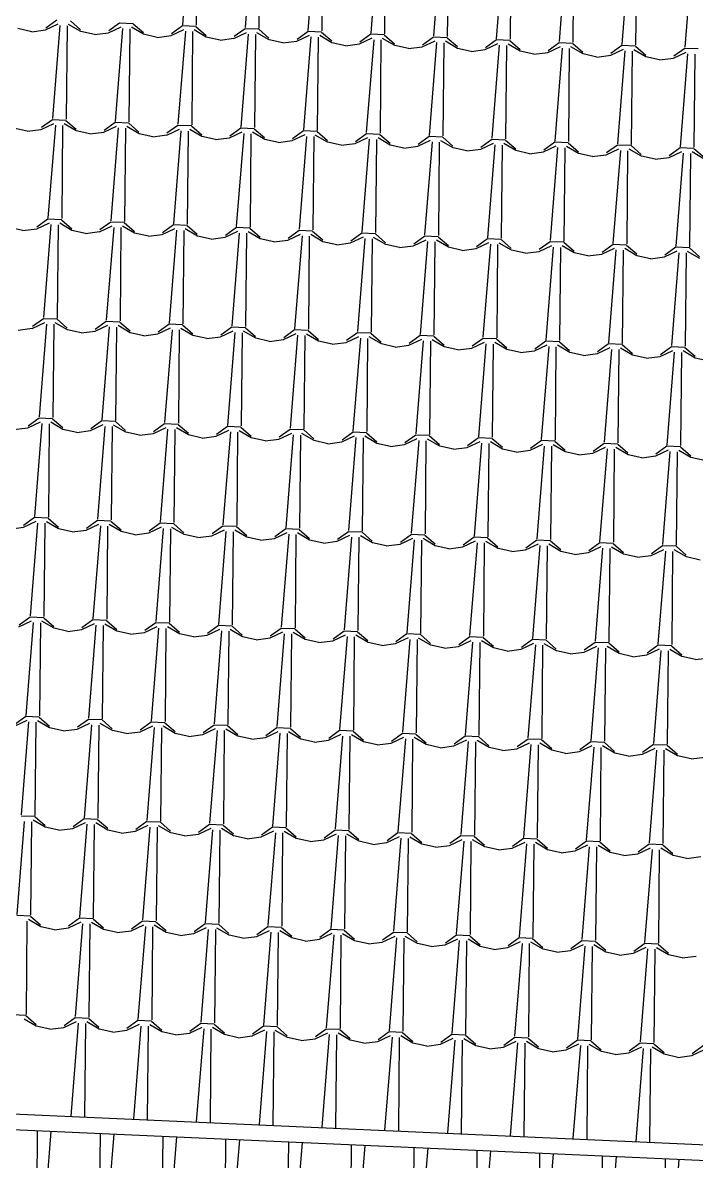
# Model space of a CAD drawing. Extents: x 1037 to 14540, y 1034 to 18285.
# Drawn here: x 8688.5 to 8945.7, y 1618.3 to 2052.8 of the extents above; entities that cross this region are included whole.
import ezdxf

# ---------------------------------------------------------------- set-up
doc = ezdxf.new("R2010")
doc.units = 0
doc.header["$LTSCALE"] = 100
doc.header["$MEASUREMENT"] = 0
doc.layers.get('0').update_dxf_attribs({"color": 240, "linetype": 'CONTINUOUS'})
doc.layers.add('proiezioni', color=252, linetype='CONTINUOUS')
doc.layers.add('retini copertura', color=32, linetype='CONTINUOUS')

# ---------------------------------------------------------------- blocks, each defined once
blk = doc.blocks.new('*X1853')
at = {"color": 0}
for p, q in [((33.544, 15.9297), (33.5474, 16.2854)), ((33.5716, 15.9294), (33.6, 16.284)), ((33.7837, 15.9189), (33.7872, 16.2746)), ((33.8114, 15.9187), (33.8398, 16.2733)), ((34.0235, 15.9082), (34.0269, 16.2639)), ((34.0512, 15.908), (34.0795, 16.2626)), ((34.2633, 15.8975), (34.2667, 16.2532)), ((34.2909, 15.8973), (34.3193, 16.2519)), ((34.503, 15.8867), (34.5064, 16.2424)), ((34.5307, 15.8866), (34.559, 16.2412)), ((34.7428, 15.876), (34.7462, 16.2317)), ((34.7704, 15.8758), (34.7988, 16.2304)), ((34.9825, 15.8653), (34.986, 16.221)), ((35.0102, 15.8651), (35.0385, 16.2197)), ((35.2223, 15.8545), (35.2257, 16.2102)), ((35.25, 15.8544), (35.2783, 16.209)), ((35.462, 15.8438), (35.4655, 16.1995)), ((35.4897, 15.8437), (35.5181, 16.1983)), ((35.7018, 15.8331), (35.7052, 16.1888)), ((35.7295, 15.8329), (35.7578, 16.1875)), ((35.9416, 15.8223), (35.945, 16.178)), ((35.9692, 15.8222), (35.9976, 16.1768))]:
    blk.add_line(p, q, dxfattribs=at)
blk = doc.blocks.new('*X1854')
at = {"color": 0}
for p, q in [((34.1288, 20.8618), (34.1005, 20.5072)), ((34.1565, 20.8609), (34.153, 20.5052)), ((34.3686, 20.8511), (34.3402, 20.4965)), ((34.3962, 20.8501), (34.3928, 20.4944)), ((34.6084, 20.8404), (34.58, 20.4858)), ((34.636, 20.8394), (34.6326, 20.4837)), ((34.8481, 20.8297), (34.8198, 20.4751)), ((34.8757, 20.8287), (34.8723, 20.473)), ((35.0879, 20.8189), (35.0595, 20.4644)), ((35.1155, 20.8179), (35.1121, 20.4622)), ((35.3276, 20.8082), (35.2993, 20.4536)), ((35.3553, 20.8072), (35.3518, 20.4515)), ((35.5674, 20.7975), (35.539, 20.4429)), ((35.595, 20.7965), (35.5916, 20.4408)), ((35.8072, 20.7868), (35.7788, 20.4322)), ((35.8348, 20.7857), (35.8313, 20.43)), ((36.0469, 20.7761), (36.0186, 20.4215)), ((33.5782, 20.4874), (33.6267, 20.5103)), ((33.6211, 20.5243), (33.5792, 20.494)), ((33.7124, 20.4814), (33.6661, 20.5085)), ((33.6728, 20.522), (33.7119, 20.4881)), ((33.8609, 20.5135), (33.819, 20.4833)), ((33.9126, 20.5112), (33.8609, 20.5135)), ((33.9126, 20.5112), (33.9517, 20.4773)), ((33.525, 20.4805), (33.4726, 20.4922)), ((33.525, 20.4805), (33.5781, 20.4875)), ((33.6323, 20.5037), (33.604, 20.1491)), ((33.66, 20.5027), (33.6565, 20.147)), ((33.7647, 20.4698), (33.7124, 20.4814)), ((33.7647, 20.4698), (33.8179, 20.4767)), ((33.8179, 20.4767), (33.8664, 20.4996)), ((33.8721, 20.4929), (33.8437, 20.1383)), ((33.8997, 20.492), (33.8963, 20.1363)), ((33.9521, 20.4707), (33.9059, 20.4978)), ((34.0045, 20.4591), (33.9521, 20.4707)), ((34.0045, 20.4591), (34.0577, 20.466)), ((34.0577, 20.466), (34.1062, 20.4888)), ((34.1007, 20.5028), (34.0587, 20.4726)), ((34.1119, 20.4822), (34.0835, 20.1276)), ((34.1523, 20.5005), (34.1007, 20.5028)), ((34.1395, 20.4813), (34.1361, 20.1255)), ((34.1919, 20.4599), (34.1456, 20.4871)), ((34.1523, 20.5005), (34.1914, 20.4666)), ((34.2974, 20.4552), (34.3459, 20.4781)), ((34.3404, 20.4921), (34.2985, 20.4618)), ((34.3516, 20.4715), (34.3233, 20.1169)), ((34.3921, 20.4898), (34.3404, 20.4921)), ((34.3792, 20.4705), (34.3758, 20.1148)), ((34.4316, 20.4492), (34.3854, 20.4763)), ((34.3921, 20.4898), (34.4312, 20.4559)), ((34.5372, 20.4445), (34.5857, 20.4674)), ((34.5802, 20.4814), (34.5382, 20.4511)), ((34.6319, 20.479), (34.5802, 20.4814)), ((34.6714, 20.4385), (34.6251, 20.4656)), ((34.6319, 20.479), (34.6709, 20.4452)), ((34.8199, 20.4706), (34.778, 20.4404)), ((34.8716, 20.4683), (34.82, 20.4706)), ((34.8716, 20.4683), (34.9107, 20.4344)), ((34.2442, 20.4483), (34.1919, 20.46)), ((34.2442, 20.4484), (34.2974, 20.4553)), ((34.484, 20.4376), (34.4317, 20.4493)), ((34.484, 20.4376), (34.5372, 20.4445)), ((34.5914, 20.4608), (34.563, 20.1062)), ((34.619, 20.4598), (34.6156, 20.1041)), ((34.7238, 20.4269), (34.6714, 20.4385)), ((34.7238, 20.4269), (34.7769, 20.4338)), ((34.777, 20.4338), (34.8255, 20.4567)), ((34.8311, 20.4501), (34.8028, 20.0955)), ((34.8588, 20.4491), (34.8553, 20.0933)), ((34.9112, 20.4278), (34.8649, 20.4549)), ((34.9635, 20.4162), (34.9112, 20.4278)), ((34.9635, 20.4162), (35.0167, 20.4231)), ((35.0167, 20.423), (35.0652, 20.4459)), ((35.0597, 20.4599), (35.0178, 20.4296)), ((35.0709, 20.4393), (35.0425, 20.0847)), ((35.1114, 20.4576), (35.0597, 20.4599)), ((35.0985, 20.4383), (35.0951, 20.0826)), ((35.1509, 20.417), (35.1046, 20.4442)), ((35.1114, 20.4576), (35.1505, 20.4237)), ((35.2565, 20.4123), (35.305, 20.4352)), ((35.2995, 20.4492), (35.2575, 20.4189)), ((35.3106, 20.4286), (35.2823, 20.074)), ((35.3511, 20.4469), (35.2995, 20.4492)), ((35.3383, 20.4276), (35.3348, 20.0719)), ((35.3907, 20.4063), (35.3444, 20.4334)), ((35.3511, 20.4469), (35.3902, 20.413)), ((35.4962, 20.4016), (35.5447, 20.4245)), ((35.5392, 20.4385), (35.4973, 20.4082)), ((35.5909, 20.4361), (35.5392, 20.4384)), ((35.6304, 20.3956), (35.5842, 20.4227)), ((35.5909, 20.4361), (35.63, 20.4022)), ((35.779, 20.4277), (35.737, 20.3975)), ((35.8307, 20.4254), (35.779, 20.4277)), ((35.8307, 20.4254), (35.8697, 20.3915)), ((35.2033, 20.4054), (35.1509, 20.4171)), ((35.2033, 20.4054), (35.2565, 20.4124)), ((35.443, 20.3947), (35.3907, 20.4063)), ((35.443, 20.3947), (35.4962, 20.4016)), ((35.5504, 20.4179), (35.5221, 20.0633)), ((35.578, 20.4169), (35.5746, 20.0611)), ((35.6828, 20.384), (35.6305, 20.3956)), ((35.6828, 20.384), (35.736, 20.3909)), ((35.736, 20.3909), (35.7845, 20.4138)), ((35.7902, 20.4072), (35.7618, 20.0526)), ((35.8178, 20.4061), (35.8144, 20.0504)), ((35.8702, 20.3849), (35.8239, 20.412)), ((35.9226, 20.3732), (35.8702, 20.3849)), ((35.9226, 20.3733), (35.9757, 20.3802)), ((35.9758, 20.3801), (36.0243, 20.403)), ((36.0187, 20.417), (35.9768, 20.3867)), ((36.0299, 20.3964), (36.0016, 20.0418)), ((36.0704, 20.4147), (36.0188, 20.417)), ((36.0575, 20.3954), (36.0541, 20.0397)), ((33.5612, 20.1078), (33.6097, 20.1307)), ((33.6042, 20.1447), (33.5622, 20.1144)), ((33.6154, 20.124), (33.587, 19.7694)), ((33.6558, 20.1423), (33.6042, 20.1446)), ((33.643, 20.1231), (33.6396, 19.7674)), ((33.6954, 20.1018), (33.6491, 20.1289)), ((33.6558, 20.1423), (33.6949, 20.1084)), ((33.8009, 20.0971), (33.8494, 20.12)), ((33.8439, 20.1339), (33.802, 20.1037)), ((33.8956, 20.1316), (33.8439, 20.1339)), ((33.9351, 20.0911), (33.8889, 20.1182)), ((33.8956, 20.1316), (33.9347, 20.0977)), ((34.0837, 20.1232), (34.0417, 20.0929)), ((34.1354, 20.1209), (34.0837, 20.1232)), ((34.1354, 20.1209), (34.1744, 20.087)), ((33.508, 20.1009), (33.4556, 20.1125)), ((33.508, 20.1009), (33.5612, 20.1078)), ((33.7477, 20.0902), (33.6954, 20.1018)), ((33.7477, 20.0902), (33.8009, 20.0971)), ((33.8551, 20.1133), (33.8268, 19.7587)), ((33.8827, 20.1124), (33.8793, 19.7567)), ((33.9875, 20.0794), (33.9351, 20.0911)), ((33.9875, 20.0795), (34.0407, 20.0864)), ((34.0407, 20.0863), (34.0892, 20.1092)), ((34.0949, 20.1026), (34.0665, 19.748)), ((34.1225, 20.1016), (34.1191, 19.7459)), ((34.1749, 20.0803), (34.1286, 20.1075)), ((34.2273, 20.0687), (34.1749, 20.0804)), ((34.2272, 20.0687), (34.2804, 20.0757)), ((34.2805, 20.0756), (34.329, 20.0985)), ((34.3234, 20.1125), (34.2815, 20.0822)), ((34.3346, 20.0919), (34.3063, 19.7373)), ((34.3751, 20.1101), (34.3234, 20.1125)), ((34.3623, 20.0909), (34.3588, 19.7352)), ((34.4147, 20.0696), (34.3684, 20.0967)), ((34.3751, 20.1101), (34.4142, 20.0763)), ((34.5202, 20.0649), (34.5687, 20.0878)), ((34.5632, 20.1017), (34.5213, 20.0715)), ((34.5744, 20.0812), (34.546, 19.7266)), ((34.6149, 20.0994), (34.5632, 20.1017)), ((34.602, 20.0802), (34.5986, 19.7245)), ((34.6544, 20.0589), (34.6081, 20.086)), ((34.6149, 20.0994), (34.654, 20.0655)), ((34.76, 20.0542), (34.8085, 20.077)), ((34.803, 20.091), (34.761, 20.0608)), ((34.8546, 20.0887), (34.803, 20.091)), ((34.8942, 20.0481), (34.8479, 20.0753)), ((34.8546, 20.0887), (34.8937, 20.0548)), ((35.0427, 20.0803), (35.0008, 20.05)), ((35.0944, 20.078), (35.0427, 20.0803)), ((35.0944, 20.078), (35.1335, 20.0441)), ((34.467, 20.058), (34.4147, 20.0696)), ((34.467, 20.058), (34.5202, 20.0649)), ((34.7068, 20.0473), (34.6544, 20.0589)), ((34.7068, 20.0473), (34.76, 20.0542)), ((34.8141, 20.0704), (34.7858, 19.7158)), ((34.8418, 20.0694), (34.8383, 19.7137)), ((34.9465, 20.0365), (34.8942, 20.0482)), ((34.9465, 20.0365), (34.9997, 20.0435)), ((34.9997, 20.0434), (35.0482, 20.0663)), ((35.0539, 20.0597), (35.0256, 19.7051)), ((35.0815, 20.0587), (35.0781, 19.703)), ((35.1339, 20.0374), (35.0877, 20.0645)), ((35.1863, 20.0258), (35.1339, 20.0375)), ((35.1863, 20.0258), (35.2395, 20.0327)), ((35.2395, 20.0327), (35.288, 20.0556)), ((35.2825, 20.0696), (35.2405, 20.0393)), ((35.2937, 20.049), (35.2653, 19.6944)), ((35.3342, 20.0672), (35.2825, 20.0695)), ((35.3213, 20.048), (35.3179, 19.6923)), ((35.3737, 20.0267), (35.3274, 20.0538)), ((35.3342, 20.0672), (35.3732, 20.0334)), ((35.4793, 20.022), (35.5278, 20.0449)), ((35.5222, 20.0588), (35.4803, 20.0286)), ((35.5334, 20.0383), (35.5051, 19.6837)), ((35.5739, 20.0565), (35.5222, 20.0588)), ((35.561, 20.0372), (35.5576, 19.6815)), ((35.6135, 20.016), (35.5672, 20.0431)), ((35.5739, 20.0565), (35.613, 20.0226)), ((35.719, 20.0112), (35.7675, 20.0341)), ((35.762, 20.0481), (35.7201, 20.0178)), ((35.8137, 20.0458), (35.762, 20.0481)), ((35.8532, 20.0052), (35.8069, 20.0324)), ((35.8137, 20.0458), (35.8528, 20.0119)), ((36.0018, 20.0374), (35.9598, 20.0071)), ((36.0534, 20.0351), (36.0018, 20.0374)), ((36.0534, 20.0351), (36.0925, 20.0012)), ((35.4261, 20.0151), (35.3737, 20.0267)), ((35.4261, 20.0151), (35.4792, 20.022)), ((35.6658, 20.0044), (35.6135, 20.016)), ((35.6658, 20.0044), (35.719, 20.0113)), ((35.7732, 20.0275), (35.7448, 19.6729)), ((35.8008, 20.0265), (35.7974, 19.6708)), ((35.9056, 19.9936), (35.8532, 20.0053)), ((35.9056, 19.9936), (35.9588, 20.0006)), ((35.9588, 20.0005), (36.0073, 20.0234)), ((36.0129, 20.0168), (35.9846, 19.6622)), ((36.0406, 20.0158), (36.0371, 19.6601)), ((36.093, 19.9945), (36.0467, 20.0216)), ((33.491, 19.7213), (33.4386, 19.7329)), ((33.491, 19.7213), (33.5442, 19.7282)), ((33.5442, 19.7282), (33.5927, 19.7511)), ((33.5872, 19.765), (33.5452, 19.7348)), ((33.5984, 19.7444), (33.57, 19.3898)), ((33.6388, 19.7627), (33.5872, 19.765)), ((33.626, 19.7435), (33.6226, 19.3878)), ((33.6784, 19.7222), (33.6321, 19.7493)), ((33.6388, 19.7627), (33.6779, 19.7288)), ((33.7839, 19.7174), (33.8325, 19.7403)), ((33.8269, 19.7543), (33.785, 19.724)), ((33.8381, 19.7337), (33.8098, 19.3791)), ((33.8786, 19.752), (33.8269, 19.7543)), ((33.8658, 19.7328), (33.8623, 19.377)), ((33.9182, 19.7114), (33.8719, 19.7386)), ((33.8786, 19.752), (33.9177, 19.7181)), ((34.0237, 19.7067), (34.0722, 19.7296)), ((34.0667, 19.7436), (34.0247, 19.7133)), ((34.1184, 19.7413), (34.0667, 19.7436)), ((34.1579, 19.7007), (34.1116, 19.7278)), ((34.1184, 19.7413), (34.1574, 19.7074)), ((34.3065, 19.7328), (34.2645, 19.7026)), ((34.3581, 19.7305), (34.3065, 19.7328)), ((34.3581, 19.7305), (34.3972, 19.6966)), ((33.7308, 19.7105), (33.6784, 19.7222)), ((33.7307, 19.7106), (33.7839, 19.7175)), ((33.9705, 19.6998), (33.9182, 19.7115)), ((33.9705, 19.6998), (34.0237, 19.7068)), ((34.0779, 19.723), (34.0495, 19.3684)), ((34.1055, 19.722), (34.1021, 19.3663)), ((34.2103, 19.6891), (34.1579, 19.7007)), ((34.2103, 19.6891), (34.2635, 19.696)), ((34.2635, 19.696), (34.312, 19.7189)), ((34.3176, 19.7123), (34.2893, 19.3577)), ((34.3453, 19.7113), (34.3418, 19.3556)), ((34.3977, 19.69), (34.3514, 19.7171)), ((34.45, 19.6784), (34.3977, 19.69)), ((34.45, 19.6784), (34.5032, 19.6853)), ((34.5032, 19.6853), (34.5517, 19.7081)), ((34.5462, 19.7221), (34.5043, 19.6919)), ((34.5574, 19.7015), (34.5291, 19.3469)), ((34.5979, 19.7198), (34.5462, 19.7221)), ((34.585, 19.7006), (34.5816, 19.3448)), ((34.6374, 19.6793), (34.5912, 19.7064)), ((34.5979, 19.7198), (34.637, 19.6859)), ((34.743, 19.6745), (34.7915, 19.6974)), ((34.786, 19.7114), (34.744, 19.6811)), ((34.7972, 19.6908), (34.7688, 19.3362)), ((34.8376, 19.7091), (34.786, 19.7114)), ((34.8248, 19.6898), (34.8214, 19.3341)), ((34.8772, 19.6685), (34.8309, 19.6957)), ((34.8376, 19.7091), (34.8767, 19.6752)), ((34.9827, 19.6638), (35.0313, 19.6867)), ((35.0257, 19.7007), (34.9838, 19.6704)), ((35.0774, 19.6983), (35.0257, 19.7007)), ((35.1169, 19.6578), (35.0707, 19.6849)), ((35.0774, 19.6983), (35.1165, 19.6645)), ((35.2655, 19.6899), (35.2235, 19.6597)), ((35.3172, 19.6876), (35.2655, 19.6899)), ((35.3172, 19.6876), (35.3562, 19.6537)), ((34.6898, 19.6676), (34.6374, 19.6793)), ((34.6898, 19.6676), (34.743, 19.6746)), ((34.9296, 19.6569), (34.8772, 19.6686)), ((34.9295, 19.6569), (34.9827, 19.6638)), ((35.0369, 19.6801), (35.0086, 19.3255)), ((35.0645, 19.6791), (35.0611, 19.3234)), ((35.1693, 19.6462), (35.117, 19.6578)), ((35.1693, 19.6462), (35.2225, 19.6531)), ((35.2225, 19.6531), (35.271, 19.676)), ((35.2767, 19.6694), (35.2483, 19.3148)), ((35.3043, 19.6684), (35.3009, 19.3126)), ((35.3567, 19.6471), (35.3104, 19.6742)), ((35.4091, 19.6355), (35.3567, 19.6471)), ((35.4091, 19.6355), (35.4623, 19.6424)), ((35.4623, 19.6424), (35.5108, 19.6652)), ((35.5053, 19.6792), (35.4633, 19.649)), ((35.5164, 19.6586), (35.4881, 19.304)), ((35.5569, 19.6769), (35.5053, 19.6792)), ((35.5441, 19.6576), (35.5406, 19.3019)), ((35.5965, 19.6363), (35.5502, 19.6635)), ((35.5569, 19.6769), (35.596, 19.643)), ((35.702, 19.6316), (35.7505, 19.6545)), ((35.745, 19.6685), (35.7031, 19.6382)), ((35.7562, 19.6479), (35.7278, 19.2933)), ((35.7967, 19.6662), (35.745, 19.6685)), ((35.7838, 19.6469), (35.7804, 19.2912)), ((35.8362, 19.6256), (35.79, 19.6527)), ((35.7967, 19.6662), (35.8358, 19.6323)), ((35.9418, 19.6209), (35.9903, 19.6438)), ((35.9848, 19.6578), (35.9428, 19.6275)), ((36.0364, 19.6554), (35.9848, 19.6577)), ((36.076, 19.6149), (36.0297, 19.642)), ((36.0365, 19.6554), (36.0755, 19.6216)), ((35.6488, 19.6247), (35.5965, 19.6364)), ((35.6488, 19.6247), (35.702, 19.6317)), ((35.8886, 19.614), (35.8362, 19.6256)), ((35.8886, 19.614), (35.9418, 19.6209)), ((35.996, 19.6372), (35.9676, 19.2826)), ((36.0236, 19.6362), (36.0201, 19.2804)), ((33.5702, 19.3854), (33.5282, 19.3552)), ((33.6219, 19.3831), (33.5702, 19.3854)), ((33.6219, 19.3831), (33.6609, 19.3492)), ((33.474, 19.3417), (33.5272, 19.3486)), ((33.5272, 19.3485), (33.5757, 19.3714)), ((33.5814, 19.3648), (33.553, 19.0102)), ((33.609, 19.3639), (33.6056, 19.0082)), ((33.6614, 19.3425), (33.6151, 19.3697)), ((33.7138, 19.3309), (33.6614, 19.3426)), ((33.7138, 19.3309), (33.7669, 19.3379)), ((33.767, 19.3378), (33.8155, 19.3607)), ((33.8099, 19.3747), (33.768, 19.3444)), ((33.8211, 19.3541), (33.7928, 18.9995)), ((33.8616, 19.3724), (33.81, 19.3747)), ((33.8488, 19.3531), (33.8453, 18.9974)), ((33.9012, 19.3318), (33.8549, 19.3589)), ((33.8616, 19.3724), (33.9007, 19.3385)), ((34.0067, 19.3271), (34.0552, 19.35)), ((34.0497, 19.364), (34.0078, 19.3337)), ((34.0609, 19.3434), (34.0325, 18.9888)), ((34.1014, 19.3616), (34.0497, 19.3639)), ((34.0885, 19.3424), (34.0851, 18.9867)), ((34.1409, 19.3211), (34.0947, 19.3482)), ((34.1014, 19.3616), (34.1405, 19.3278)), ((34.2465, 19.3164), (34.295, 19.3393)), ((34.2895, 19.3532), (34.2475, 19.323)), ((34.3411, 19.3509), (34.2895, 19.3532)), ((34.3807, 19.3104), (34.3344, 19.3375)), ((34.3411, 19.3509), (34.3802, 19.317)), ((34.5292, 19.3425), (34.4873, 19.3122)), ((34.5809, 19.3402), (34.5292, 19.3425)), ((34.5809, 19.3402), (34.62, 19.3063)), ((33.9535, 19.3202), (33.9012, 19.3318)), ((33.9535, 19.3202), (34.0067, 19.3271)), ((34.1933, 19.3095), (34.1409, 19.3211)), ((34.1933, 19.3095), (34.2465, 19.3164)), ((34.3007, 19.3326), (34.2723, 18.978)), ((34.3283, 19.3317), (34.3249, 18.976)), ((34.433, 19.2987), (34.3807, 19.3104)), ((34.433, 19.2988), (34.4862, 19.3057)), ((34.4862, 19.3056), (34.5347, 19.3285)), ((34.5404, 19.3219), (34.5121, 18.9673)), ((34.568, 19.3209), (34.5646, 18.9652)), ((34.6204, 19.2996), (34.5742, 19.3268)), ((34.6728, 19.288), (34.6205, 19.2997)), ((34.6728, 19.288), (34.726, 19.2949)), ((34.726, 19.2949), (34.7745, 19.3178)), ((34.769, 19.3318), (34.727, 19.3015)), ((34.7802, 19.3112), (34.7518, 18.9566)), ((34.8207, 19.3295), (34.769, 19.3318)), ((34.8078, 19.3102), (34.8044, 18.9545)), ((34.8602, 19.2889), (34.8139, 19.316)), ((34.8207, 19.3295), (34.8597, 19.2956)), ((34.9658, 19.2842), (35.0143, 19.3071)), ((35.0087, 19.321), (34.9668, 19.2908)), ((35.0199, 19.3005), (34.9916, 18.9459)), ((35.0604, 19.3187), (35.0088, 19.321)), ((35.0476, 19.2995), (35.0441, 18.9438)), ((35.1, 19.2782), (35.0537, 19.3053)), ((35.0604, 19.3187), (35.0995, 19.2848)), ((35.2055, 19.2735), (35.254, 19.2963)), ((35.2485, 19.3103), (35.2066, 19.2801)), ((35.3002, 19.308), (35.2485, 19.3103)), ((35.3397, 19.2674), (35.2935, 19.2946)), ((35.3002, 19.308), (35.3393, 19.2741)), ((35.4883, 19.2996), (35.4463, 19.2693)), ((35.5399, 19.2973), (35.4883, 19.2996)), ((35.5399, 19.2973), (35.579, 19.2634)), ((34.9126, 19.2773), (34.8602, 19.2889)), ((34.9126, 19.2773), (34.9657, 19.2842)), ((35.1523, 19.2666), (35.1, 19.2782)), ((35.1523, 19.2666), (35.2055, 19.2735)), ((35.2597, 19.2897), (35.2313, 18.9351)), ((35.2873, 19.2887), (35.2839, 18.933)), ((35.3921, 19.2558), (35.3397, 19.2675)), ((35.3921, 19.2558), (35.4453, 19.2628)), ((35.4453, 19.2627), (35.4938, 19.2856)), ((35.4995, 19.279), (35.4711, 18.9244)), ((35.5271, 19.278), (35.5236, 18.9223)), ((35.5795, 19.2567), (35.5332, 19.2839)), ((35.6318, 19.2451), (35.5795, 19.2567)), ((35.6318, 19.2451), (35.685, 19.252)), ((35.685, 19.252), (35.7335, 19.2749)), ((35.728, 19.2889), (35.6861, 19.2586)), ((35.7392, 19.2683), (35.7109, 18.9137)), ((35.7797, 19.2865), (35.728, 19.2889)), ((35.7668, 19.2673), (35.7634, 18.9116)), ((35.8192, 19.246), (35.773, 19.2731)), ((35.7797, 19.2865), (35.8188, 19.2527)), ((35.9248, 19.2413), (35.9733, 19.2642)), ((35.9678, 19.2781), (35.9258, 19.2479)), ((35.979, 19.2576), (35.9506, 18.903)), ((36.0195, 19.2758), (35.9678, 19.2781)), ((36.0066, 19.2565), (36.0032, 18.9008)), ((36.059, 19.2353), (36.0127, 19.2624)), ((36.0195, 19.2758), (36.0585, 19.2419)), ((35.8716, 19.2344), (35.8193, 19.246)), ((35.8716, 19.2344), (35.9248, 19.2413)), ((36.1114, 19.2236), (36.059, 19.2353)), ((33.5102, 18.9689), (33.5587, 18.9918)), ((33.5532, 19.0058), (33.5113, 18.9755)), ((33.6049, 19.0035), (33.5532, 19.0058)), ((33.6444, 18.9629), (33.5982, 18.99)), ((33.6049, 19.0035), (33.644, 18.9696)), ((33.793, 18.9951), (33.751, 18.9648)), ((33.8446, 18.9927), (33.793, 18.9951)), ((33.8446, 18.9927), (33.8837, 18.9589)), ((33.457, 18.962), (33.5102, 18.969)), ((33.5644, 18.9852), (33.536, 18.6306)), ((33.592, 18.9842), (33.5886, 18.6285)), ((33.6968, 18.9513), (33.6444, 18.9629)), ((33.6968, 18.9513), (33.75, 18.9582)), ((33.75, 18.9582), (33.7985, 18.9811)), ((33.8042, 18.9745), (33.7758, 18.6199)), ((33.8318, 18.9735), (33.8284, 18.6178)), ((33.8842, 18.9522), (33.8379, 18.9793)), ((33.9365, 18.9406), (33.8842, 18.9522)), ((33.9365, 18.9406), (33.9897, 18.9475)), ((33.9897, 18.9475), (34.0382, 18.9704)), ((34.0327, 18.9843), (33.9908, 18.9541)), ((34.0439, 18.9637), (34.0156, 18.6091)), ((34.0844, 18.982), (34.0327, 18.9843)), ((34.0715, 18.9628), (34.0681, 18.6071)), ((34.1239, 18.9415), (34.0777, 18.9686)), ((34.0844, 18.982), (34.1235, 18.9481)), ((34.2295, 18.9367), (34.278, 18.9596)), ((34.2725, 18.9736), (34.2305, 18.9433)), ((34.2837, 18.953), (34.2553, 18.5984)), ((34.3242, 18.9713), (34.2725, 18.9736)), ((34.3113, 18.952), (34.3079, 18.5963)), ((34.3637, 18.9307), (34.3174, 18.9579)), ((34.3242, 18.9713), (34.3632, 18.9374)), ((34.4693, 18.926), (34.5178, 18.9489)), ((34.5122, 18.9629), (34.4703, 18.9326)), ((34.5639, 18.9606), (34.5123, 18.9629)), ((34.6035, 18.92), (34.5572, 18.9471)), ((34.5639, 18.9606), (34.603, 18.9267)), ((34.752, 18.9522), (34.7101, 18.9219)), ((34.8037, 18.9498), (34.752, 18.9521)), ((34.8037, 18.9498), (34.8428, 18.9159)), ((34.1763, 18.9298), (34.1239, 18.9415)), ((34.1763, 18.9299), (34.2295, 18.9368)), ((34.4161, 18.9191), (34.3637, 18.9308)), ((34.4161, 18.9191), (34.4692, 18.9261)), ((34.5234, 18.9423), (34.4951, 18.5877)), ((34.5511, 18.9413), (34.5476, 18.5856)), ((34.6558, 18.9084), (34.6035, 18.92)), ((34.6558, 18.9084), (34.709, 18.9153)), ((34.709, 18.9153), (34.7575, 18.9382)), ((34.7632, 18.9316), (34.7348, 18.577)), ((34.7908, 18.9306), (34.7874, 18.5749)), ((34.8432, 18.9093), (34.797, 18.9364)), ((34.8956, 18.8977), (34.8432, 18.9093)), ((34.8956, 18.8977), (34.9488, 18.9046)), ((34.9488, 18.9046), (34.9973, 18.9275)), ((34.9918, 18.9414), (34.9498, 18.9112)), ((35.0029, 18.9209), (34.9746, 18.5663)), ((35.0434, 18.9391), (34.9918, 18.9414)), ((35.0306, 18.9198), (35.0271, 18.5641)), ((35.083, 18.8986), (35.0367, 18.9257)), ((35.0434, 18.9391), (35.0825, 18.9052)), ((35.1885, 18.8938), (35.237, 18.9167)), ((35.2315, 18.9307), (35.1896, 18.9004)), ((35.2427, 18.9101), (35.2144, 18.5555)), ((35.2832, 18.9284), (35.2315, 18.9307)), ((35.2703, 18.9091), (35.2669, 18.5534)), ((35.3227, 18.8878), (35.2765, 18.915)), ((35.2832, 18.9284), (35.3223, 18.8945)), ((35.4283, 18.8831), (35.4768, 18.906)), ((35.4713, 18.92), (35.4293, 18.8897)), ((35.523, 18.9176), (35.4713, 18.92)), ((35.5625, 18.8771), (35.5162, 18.9042)), ((35.523, 18.9176), (35.562, 18.8838)), ((35.711, 18.9092), (35.6691, 18.879)), ((35.7627, 18.9069), (35.7111, 18.9092)), ((35.7627, 18.9069), (35.8018, 18.873)), ((35.1353, 18.8869), (35.083, 18.8986)), ((35.1353, 18.8869), (35.1885, 18.8939)), ((35.3751, 18.8762), (35.3227, 18.8879)), ((35.3751, 18.8762), (35.4283, 18.8831)), ((35.4825, 18.8994), (35.4541, 18.5448)), ((35.5101, 18.8984), (35.5067, 18.5427)), ((35.6149, 18.8655), (35.5625, 18.8771)), ((35.6149, 18.8655), (35.668, 18.8724)), ((35.6681, 18.8724), (35.7166, 18.8953)), ((35.7222, 18.8887), (35.6939, 18.5341)), ((35.7498, 18.8876), (35.7464, 18.5319)), ((35.8023, 18.8664), (35.756, 18.8935)), ((35.8546, 18.8548), (35.8023, 18.8664)), ((35.8546, 18.8548), (35.9078, 18.8617)), ((35.9078, 18.8617), (35.9563, 18.8845)), ((35.9508, 18.8985), (35.9089, 18.8683)), ((35.962, 18.878), (35.9336, 18.5234)), ((36.0025, 18.8962), (35.9508, 18.8985)), ((35.9896, 18.8769), (35.9862, 18.5212)), ((36.042, 18.8556), (35.9958, 18.8828)), ((36.0025, 18.8962), (36.0416, 18.8623)), ((36.0944, 18.844), (36.042, 18.8557)), ((33.4932, 18.5893), (33.5417, 18.6122)), ((33.5362, 18.6262), (33.4943, 18.5959)), ((33.5474, 18.6056), (33.5191, 18.251)), ((33.5879, 18.6238), (33.5362, 18.6262)), ((33.575, 18.6046), (33.5716, 18.2489)), ((33.6274, 18.5833), (33.5812, 18.6104)), ((33.5879, 18.6238), (33.627, 18.59)), ((33.733, 18.5786), (33.7815, 18.6015)), ((33.776, 18.6154), (33.734, 18.5852)), ((33.8277, 18.6131), (33.776, 18.6154)), ((33.8672, 18.5726), (33.8209, 18.5997)), ((33.8277, 18.6131), (33.8667, 18.5792)), ((34.0157, 18.6047), (33.9738, 18.5745)), ((34.0674, 18.6024), (34.0157, 18.6047)), ((34.0674, 18.6024), (34.1065, 18.5685)), ((33.44, 18.5824), (33.4932, 18.5893)), ((33.6798, 18.5717), (33.6274, 18.5833)), ((33.6798, 18.5717), (33.733, 18.5786)), ((33.7872, 18.5948), (33.7588, 18.2402)), ((33.8148, 18.5939), (33.8114, 18.2382)), ((33.9196, 18.5609), (33.8672, 18.5726)), ((33.9195, 18.561), (33.9727, 18.5679)), ((33.9728, 18.5679), (34.0213, 18.5907)), ((34.0269, 18.5841), (33.9986, 18.2295)), ((34.0546, 18.5832), (34.0511, 18.2274)), ((34.107, 18.5618), (34.0607, 18.589)), ((34.1593, 18.5502), (34.107, 18.5619)), ((34.1593, 18.5502), (34.2125, 18.5572)), ((34.2125, 18.5571), (34.261, 18.58)), ((34.2555, 18.594), (34.2136, 18.5637)), ((34.2667, 18.5734), (34.2383, 18.2188)), ((34.3072, 18.5917), (34.2555, 18.594)), ((34.2943, 18.5724), (34.2909, 18.2167)), ((34.3467, 18.5511), (34.3004, 18.5782)), ((34.3072, 18.5917), (34.3462, 18.5578)), ((34.4523, 18.5464), (34.5008, 18.5693)), ((34.4953, 18.5833), (34.4533, 18.553)), ((34.5064, 18.5627), (34.4781, 18.2081)), ((34.5469, 18.5809), (34.4953, 18.5833)), ((34.5341, 18.5617), (34.5306, 18.206)), ((34.5865, 18.5404), (34.5402, 18.5675)), ((34.5469, 18.5809), (34.586, 18.5471)), ((34.692, 18.5357), (34.7405, 18.5586)), ((34.735, 18.5725), (34.6931, 18.5423)), ((34.7867, 18.5702), (34.735, 18.5725)), ((34.8262, 18.5297), (34.78, 18.5568)), ((34.7867, 18.5702), (34.8258, 18.5363)), ((34.9748, 18.5618), (34.9328, 18.5315)), ((35.0265, 18.5595), (34.9748, 18.5618)), ((35.0265, 18.5595), (35.0655, 18.5256)), ((34.3991, 18.5395), (34.3467, 18.5511)), ((34.3991, 18.5395), (34.4523, 18.5464)), ((34.6388, 18.5288), (34.5865, 18.5404)), ((34.6388, 18.5288), (34.692, 18.5357)), ((34.7462, 18.552), (34.7179, 18.1974)), ((34.7738, 18.551), (34.7704, 18.1952)), ((34.8786, 18.518), (34.8262, 18.5297)), ((34.8786, 18.518), (34.9318, 18.525)), ((34.9318, 18.5249), (34.9803, 18.5478)), ((34.986, 18.5412), (34.9576, 18.1866)), ((35.0136, 18.5402), (35.0102, 18.1845)), ((35.066, 18.5189), (35.0197, 18.5461)), ((35.1184, 18.5073), (35.066, 18.519)), ((35.1184, 18.5073), (35.1715, 18.5142)), ((35.1715, 18.5142), (35.2201, 18.5371)), ((35.2145, 18.5511), (35.1726, 18.5208)), ((35.2257, 18.5305), (35.1974, 18.1759)), ((35.2662, 18.5488), (35.2145, 18.5511)), ((35.2533, 18.5295), (35.2499, 18.1738)), ((35.3058, 18.5082), (35.2595, 18.5353)), ((35.2662, 18.5488), (35.3053, 18.5149)), ((35.4113, 18.5035), (35.4598, 18.5264)), ((35.4543, 18.5403), (35.4124, 18.5101)), ((35.4655, 18.5198), (35.4371, 18.1652)), ((35.506, 18.538), (35.4543, 18.5403)), ((35.4931, 18.5188), (35.4897, 18.163)), ((35.5455, 18.4975), (35.4992, 18.5246)), ((35.506, 18.538), (35.545, 18.5041)), ((35.6511, 18.4928), (35.6996, 18.5157)), ((35.6941, 18.5296), (35.6521, 18.4994)), ((35.7052, 18.5091), (35.6769, 18.1545)), ((35.7457, 18.5273), (35.6941, 18.5296)), ((35.7853, 18.4868), (35.739, 18.5139)), ((35.7457, 18.5273), (35.7848, 18.4934)), ((35.9338, 18.5189), (35.8919, 18.4886)), ((35.9855, 18.5166), (35.9338, 18.5189)), ((35.9855, 18.5166), (36.0246, 18.4827)), ((35.3581, 18.4966), (35.3058, 18.5082)), ((35.3581, 18.4966), (35.4113, 18.5035)), ((35.5979, 18.4859), (35.5455, 18.4975)), ((35.5979, 18.4859), (35.6511, 18.4928)), ((35.7329, 18.508), (35.7294, 18.1523)), ((35.8376, 18.4751), (35.7853, 18.4868)), ((35.8376, 18.4751), (35.8908, 18.4821)), ((35.8908, 18.482), (35.9393, 18.5049)), ((35.945, 18.4983), (35.9166, 18.1437)), ((35.9726, 18.4973), (35.9692, 18.1416)), ((36.025, 18.476), (35.9788, 18.5032)), ((36.0774, 18.4644), (36.025, 18.476)), ((33.4762, 18.2097), (33.5248, 18.2326)), ((33.5192, 18.2465), (33.4773, 18.2163)), ((33.5304, 18.2259), (33.5021, 17.8713)), ((33.5709, 18.2442), (33.5192, 18.2465)), ((33.5581, 18.225), (33.5546, 17.8693)), ((33.6105, 18.2037), (33.5642, 18.2308)), ((33.5709, 18.2442), (33.61, 18.2103)), ((33.716, 18.199), (33.7645, 18.2219)), ((33.759, 18.2358), (33.717, 18.2056)), ((33.7702, 18.2152), (33.7418, 17.8606)), ((33.8107, 18.2335), (33.759, 18.2358)), ((33.7978, 18.2143), (33.7944, 17.8586)), ((33.8502, 18.193), (33.8039, 18.2201)), ((33.8107, 18.2335), (33.8497, 18.1996)), ((33.9558, 18.1882), (34.0043, 18.2111)), ((33.9988, 18.2251), (33.9568, 18.1948)), ((34.0504, 18.2228), (33.9988, 18.2251)), ((34.09, 18.1822), (34.0437, 18.2094)), ((34.0504, 18.2228), (34.0895, 18.1889)), ((34.2385, 18.2144), (34.1966, 18.1841)), ((34.2902, 18.212), (34.2385, 18.2144)), ((34.2902, 18.212), (34.3293, 18.1782)), ((33.6628, 18.1921), (33.6105, 18.2037)), ((33.6628, 18.1921), (33.716, 18.199)), ((33.9026, 18.1813), (33.8502, 18.193)), ((33.9026, 18.1813), (33.9558, 18.1883)), ((34.0099, 18.2045), (33.9816, 17.8499)), ((34.0376, 18.2035), (34.0341, 17.8478)), ((34.1423, 18.1706), (34.09, 18.1822)), ((34.1423, 18.1706), (34.1955, 18.1775)), ((34.1955, 18.1775), (34.244, 18.2004)), ((34.2497, 18.1938), (34.2214, 17.8392)), ((34.2773, 18.1928), (34.2739, 17.8371)), ((34.3297, 18.1715), (34.2835, 18.1986)), ((34.3821, 18.1599), (34.3297, 18.1715)), ((34.3821, 18.1599), (34.4353, 18.1668)), ((34.4353, 18.1668), (34.4838, 18.1897)), ((34.4783, 18.2036), (34.4363, 18.1734)), ((34.4895, 18.1831), (34.4611, 17.8285)), ((34.5299, 18.2013), (34.4783, 18.2036)), ((34.5171, 18.1821), (34.5137, 17.8264)), ((34.5695, 18.1608), (34.5232, 18.1879)), ((34.5299, 18.2013), (34.569, 18.1674)), ((34.675, 18.1561), (34.7236, 18.1789)), ((34.718, 18.1929), (34.6761, 18.1627)), ((34.7292, 18.1723), (34.7009, 17.8177)), ((34.7697, 18.1906), (34.718, 18.1929)), ((34.7568, 18.1713), (34.7534, 17.8156)), ((34.8093, 18.15), (34.763, 18.1772)), ((34.7697, 18.1906), (34.8088, 18.1567)), ((34.9148, 18.1453), (34.9633, 18.1682)), ((34.9578, 18.1822), (34.9158, 18.1519)), ((34.969, 18.1616), (34.9406, 17.807)), ((35.0095, 18.1799), (34.9578, 18.1822)), ((35.049, 18.1393), (35.0027, 18.1664)), ((35.0095, 18.1799), (35.0485, 18.146)), ((35.1976, 18.1715), (35.1556, 18.1412)), ((35.2492, 18.1691), (35.1976, 18.1714)), ((35.2492, 18.1691), (35.2883, 18.1353)), ((34.6219, 18.1491), (34.5695, 18.1608)), ((34.6218, 18.1492), (34.675, 18.1561)), ((34.8616, 18.1384), (34.8093, 18.1501)), ((34.8616, 18.1384), (34.9148, 18.1453)), ((34.9966, 18.1606), (34.9932, 17.8049)), ((35.1014, 18.1277), (35.049, 18.1393)), ((35.1014, 18.1277), (35.1546, 18.1346)), ((35.1546, 18.1346), (35.2031, 18.1575)), ((35.2087, 18.1509), (35.1804, 17.7963)), ((35.2364, 18.1499), (35.2329, 17.7942)), ((35.2888, 18.1286), (35.2425, 18.1557)), ((35.3411, 18.117), (35.2888, 18.1286)), ((35.3411, 18.117), (35.3943, 18.1239)), ((35.3943, 18.1239), (35.4428, 18.1468)), ((35.4373, 18.1607), (35.3954, 18.1305)), ((35.4485, 18.1402), (35.4201, 17.7856)), ((35.489, 18.1584), (35.4373, 18.1607)), ((35.4761, 18.1391), (35.4727, 17.7834)), ((35.5285, 18.1179), (35.4823, 18.145)), ((35.489, 18.1584), (35.5281, 18.1245)), ((35.5809, 18.1062), (35.5285, 18.1179)), ((35.6341, 18.1131), (35.6826, 18.136)), ((35.6771, 18.15), (35.6351, 18.1197)), ((35.6883, 18.1294), (35.6599, 17.7748)), ((35.7287, 18.1477), (35.6771, 18.15)), ((35.7159, 18.1284), (35.7124, 17.7727)), ((35.7683, 18.1071), (35.722, 18.1343)), ((35.7287, 18.1477), (35.7678, 18.1138)), ((35.8738, 18.1024), (35.9223, 18.1253)), ((35.9168, 18.1393), (35.8749, 18.109)), ((35.928, 18.1187), (35.8997, 17.7641)), ((35.9685, 18.137), (35.9168, 18.1393)), ((35.9556, 18.1177), (35.9522, 17.762)), ((36.0081, 18.0964), (35.9618, 18.1235)), ((35.9685, 18.137), (36.0076, 18.1031)), ((35.5809, 18.1062), (35.6341, 18.1132)), ((35.8207, 18.0955), (35.7683, 18.1072)), ((35.8206, 18.0955), (35.8738, 18.1024)), ((36.0604, 18.0848), (36.0081, 18.0964)), ((36.0604, 18.0848), (36.1136, 18.0917)), ((33.5022, 17.8669), (33.4603, 17.8367)), ((33.5539, 17.8646), (33.5023, 17.8669)), ((33.5539, 17.8646), (33.593, 17.8307)), ((33.4593, 17.8301), (33.5078, 17.853)), ((33.5134, 17.8463), (33.4851, 17.4917)), ((33.5411, 17.8454), (33.5376, 17.4897)), ((33.5935, 17.8241), (33.5472, 17.8512)), ((33.6458, 17.8124), (33.5935, 17.8241)), ((33.6458, 17.8124), (33.699, 17.8194)), ((33.699, 17.8193), (33.7475, 17.8422)), ((33.742, 17.8562), (33.7001, 17.8259)), ((33.7532, 17.8356), (33.7248, 17.481)), ((33.7937, 17.8539), (33.742, 17.8562)), ((33.7808, 17.8347), (33.7774, 17.4789)), ((33.8332, 17.8133), (33.787, 17.8405)), ((33.7937, 17.8539), (33.8328, 17.82)), ((33.9388, 17.8086), (33.9873, 17.8315)), ((33.9818, 17.8455), (33.9398, 17.8152)), ((33.993, 17.8249), (33.9646, 17.4703)), ((34.0334, 17.8432), (33.9818, 17.8455)), ((34.0206, 17.8239), (34.0172, 17.4682)), ((34.073, 17.8026), (34.0267, 17.8297)), ((34.0334, 17.8432), (34.0725, 17.8093)), ((34.1785, 17.7979), (34.227, 17.8208)), ((34.2215, 17.8347), (34.1796, 17.8045)), ((34.2327, 17.8142), (34.2044, 17.4596)), ((34.2732, 17.8324), (34.2215, 17.8347)), ((34.3127, 17.7919), (34.2665, 17.819)), ((34.2732, 17.8324), (34.3123, 17.7985)), ((34.4613, 17.824), (34.4193, 17.7938)), ((34.513, 17.8217), (34.4613, 17.824)), ((34.513, 17.8217), (34.552, 17.7878)), ((33.8856, 17.8017), (33.8332, 17.8133)), ((33.8856, 17.8017), (33.9388, 17.8086)), ((34.1253, 17.791), (34.073, 17.8026)), ((34.1253, 17.791), (34.1785, 17.7979)), ((34.2603, 17.8132), (34.2569, 17.4575)), ((34.3651, 17.7802), (34.3127, 17.7919)), ((34.3651, 17.7803), (34.4183, 17.7872)), ((34.4183, 17.7872), (34.4668, 17.81)), ((34.4725, 17.8034), (34.4441, 17.4488)), ((34.5001, 17.8025), (34.4967, 17.4467)), ((34.5525, 17.7811), (34.5062, 17.8083)), ((34.6049, 17.7695), (34.5525, 17.7812)), ((34.6049, 17.7695), (34.658, 17.7765)), ((34.6581, 17.7764), (34.7066, 17.7993)), ((34.701, 17.8133), (34.6591, 17.783)), ((34.7122, 17.7927), (34.6839, 17.4381)), ((34.7527, 17.811), (34.7011, 17.8133)), ((34.7399, 17.7917), (34.7364, 17.436)), ((34.7923, 17.7704), (34.746, 17.7976)), ((34.7527, 17.811), (34.7918, 17.7771)), ((34.8446, 17.7588), (34.7923, 17.7704)), ((34.8978, 17.7657), (34.9463, 17.7886)), ((34.9408, 17.8026), (34.8989, 17.7723)), ((34.952, 17.782), (34.9236, 17.4274)), ((34.9925, 17.8002), (34.9408, 17.8026)), ((34.9796, 17.781), (34.9762, 17.4253)), ((35.032, 17.7597), (34.9858, 17.7868)), ((34.9925, 17.8002), (35.0316, 17.7664)), ((35.1376, 17.755), (35.1861, 17.7779)), ((35.1806, 17.7918), (35.1386, 17.7616)), ((35.1918, 17.7713), (35.1634, 17.4167)), ((35.2322, 17.7895), (35.1806, 17.7918)), ((35.2194, 17.7703), (35.2159, 17.4145)), ((35.2718, 17.749), (35.2255, 17.7761)), ((35.2322, 17.7895), (35.2713, 17.7556)), ((35.4203, 17.7811), (35.3784, 17.7508)), ((35.472, 17.7788), (35.4203, 17.7811)), ((35.472, 17.7788), (35.5111, 17.7449)), ((35.6601, 17.7704), (35.6181, 17.7401)), ((35.7118, 17.7681), (35.6601, 17.7704)), ((34.8446, 17.7588), (34.8978, 17.7657)), ((35.0844, 17.7481), (35.032, 17.7597)), ((35.0844, 17.7481), (35.1376, 17.755)), ((35.3241, 17.7373), (35.2718, 17.749)), ((35.3241, 17.7373), (35.3773, 17.7443)), ((35.3773, 17.7442), (35.4258, 17.7671)), ((35.4315, 17.7605), (35.4032, 17.4059)), ((35.4591, 17.7595), (35.4557, 17.4038)), ((35.5115, 17.7382), (35.4653, 17.7654)), ((35.5639, 17.7266), (35.5115, 17.7383)), ((35.5639, 17.7266), (35.6171, 17.7335)), ((35.6171, 17.7335), (35.6656, 17.7564)), ((35.6713, 17.7498), (35.6429, 17.3952)), ((35.6989, 17.7488), (35.6955, 17.3931)), ((35.7513, 17.7275), (35.705, 17.7546)), ((35.7118, 17.7681), (35.7508, 17.7342)), ((35.8037, 17.7159), (35.7513, 17.7275)), ((35.8569, 17.7228), (35.9054, 17.7457)), ((35.8999, 17.7597), (35.8579, 17.7294)), ((35.911, 17.7391), (35.8827, 17.3845)), ((35.9515, 17.7573), (35.8999, 17.7596)), ((35.9386, 17.7381), (35.9352, 17.3823)), ((35.9911, 17.7168), (35.9448, 17.7439)), ((35.9515, 17.7573), (35.9906, 17.7235)), ((35.8037, 17.7159), (35.8568, 17.7228)), ((36.0434, 17.7052), (35.9911, 17.7168)), ((36.0434, 17.7052), (36.0966, 17.7121)), ((33.4965, 17.4667), (33.4681, 17.1121)), ((33.5369, 17.485), (33.4853, 17.4873)), ((33.5765, 17.4444), (33.5302, 17.4716)), ((33.5369, 17.485), (33.576, 17.4511)), ((33.725, 17.4766), (33.6831, 17.4463)), ((33.7767, 17.4743), (33.725, 17.4766)), ((33.7767, 17.4743), (33.8158, 17.4404)), ((33.5241, 17.4658), (33.5207, 17.1101)), ((33.6288, 17.4328), (33.5765, 17.4445)), ((33.6288, 17.4328), (33.682, 17.4397)), ((33.682, 17.4397), (33.7305, 17.4626)), ((33.7362, 17.456), (33.7079, 17.1014)), ((33.7638, 17.455), (33.7604, 17.0993)), ((33.8162, 17.4337), (33.77, 17.4608)), ((33.8686, 17.4221), (33.8162, 17.4337)), ((33.8686, 17.4221), (33.9218, 17.429)), ((33.9218, 17.429), (33.9703, 17.4519)), ((33.9648, 17.4659), (33.9228, 17.4356)), ((33.976, 17.4453), (33.9476, 17.0907)), ((34.0165, 17.4635), (33.9648, 17.4658)), ((34.0036, 17.4443), (34.0002, 17.0886)), ((34.056, 17.423), (34.0097, 17.4501)), ((34.0165, 17.4635), (34.0555, 17.4296)), ((34.1084, 17.4114), (34.056, 17.423)), ((34.1616, 17.4183), (34.2101, 17.4412)), ((34.2045, 17.4551), (34.1626, 17.4249)), ((34.2157, 17.4345), (34.1874, 17.0799)), ((34.2562, 17.4528), (34.2046, 17.4551)), ((34.2434, 17.4336), (34.2399, 17.0779)), ((34.2958, 17.4123), (34.2495, 17.4394)), ((34.2562, 17.4528), (34.2953, 17.4189)), ((34.4013, 17.4075), (34.4498, 17.4304)), ((34.4443, 17.4444), (34.4024, 17.4141)), ((34.4555, 17.4238), (34.4271, 17.0692)), ((34.496, 17.4421), (34.4443, 17.4444)), ((34.4831, 17.4228), (34.4797, 17.0671)), ((34.5355, 17.4015), (34.4893, 17.4287)), ((34.496, 17.4421), (34.5351, 17.4082)), ((34.6841, 17.4337), (34.6421, 17.4034)), ((34.7357, 17.4314), (34.6841, 17.4337)), ((34.7357, 17.4313), (34.7748, 17.3975)), ((34.9238, 17.4229), (34.8819, 17.3927)), ((34.9755, 17.4206), (34.9238, 17.4229)), ((34.1084, 17.4114), (34.1615, 17.4183)), ((34.3481, 17.4006), (34.2958, 17.4123)), ((34.3481, 17.4006), (34.4013, 17.4076)), ((34.5879, 17.3899), (34.5355, 17.4015)), ((34.5879, 17.3899), (34.6411, 17.3968)), ((34.6411, 17.3968), (34.6896, 17.4197)), ((34.6952, 17.4131), (34.6669, 17.0585)), ((34.7229, 17.4121), (34.7194, 17.0564)), ((34.7753, 17.3908), (34.729, 17.4179)), ((34.8276, 17.3792), (34.7753, 17.3908)), ((34.8276, 17.3792), (34.8808, 17.3861)), ((34.8808, 17.3861), (34.9293, 17.409)), ((34.935, 17.4024), (34.9067, 17.0478)), ((34.9626, 17.4014), (34.9592, 17.0457)), ((35.015, 17.3801), (34.9688, 17.4072)), ((34.9755, 17.4206), (35.0146, 17.3867)), ((35.0674, 17.3684), (35.015, 17.3801)), ((35.1206, 17.3754), (35.1691, 17.3982)), ((35.1636, 17.4122), (35.1216, 17.382)), ((35.1748, 17.3916), (35.1464, 17.037)), ((35.2153, 17.4099), (35.1636, 17.4122)), ((35.2024, 17.3906), (35.199, 17.0349)), ((35.2548, 17.3693), (35.2085, 17.3965)), ((35.2153, 17.4099), (35.2543, 17.376)), ((35.3604, 17.3646), (35.4089, 17.3875)), ((35.4033, 17.4015), (35.3614, 17.3712)), ((35.4145, 17.3809), (35.3862, 17.0263)), ((35.455, 17.3992), (35.4034, 17.4015)), ((35.4421, 17.3799), (35.4387, 17.0242)), ((35.4946, 17.3586), (35.4483, 17.3858)), ((35.455, 17.3992), (35.4941, 17.3653)), ((35.6431, 17.3908), (35.6012, 17.3605)), ((35.6948, 17.3884), (35.6431, 17.3908)), ((35.6948, 17.3884), (35.7339, 17.3546)), ((35.8829, 17.38), (35.8409, 17.3498)), ((35.9345, 17.3777), (35.8829, 17.38)), ((35.0674, 17.3685), (35.1206, 17.3754)), ((35.3072, 17.3577), (35.2548, 17.3694)), ((35.3072, 17.3577), (35.3603, 17.3646)), ((35.5469, 17.347), (35.4946, 17.3586)), ((35.5469, 17.347), (35.6001, 17.3539)), ((35.6001, 17.3539), (35.6486, 17.3768)), ((35.6543, 17.3702), (35.6259, 17.0156)), ((35.6819, 17.3692), (35.6785, 17.0135)), ((35.7343, 17.3479), (35.6881, 17.375)), ((35.7867, 17.3363), (35.7343, 17.3479)), ((35.7867, 17.3363), (35.8399, 17.3432)), ((35.8399, 17.3432), (35.8884, 17.3661)), ((35.894, 17.3595), (35.8657, 17.0049)), ((35.9217, 17.3584), (35.9182, 17.0027)), ((35.9741, 17.3372), (35.9278, 17.3643)), ((35.9345, 17.3777), (35.9736, 17.3438)), ((36.0264, 17.3255), (35.9741, 17.3372)), ((36.0264, 17.3255), (36.0796, 17.3325)), ((33.52, 17.1054), (33.4683, 17.1077)), ((33.5071, 17.0861), (33.5037, 16.7304)), ((33.5595, 17.0648), (33.5132, 17.0919)), ((33.5199, 17.1054), (33.559, 17.0715)), ((33.665, 17.0601), (33.7136, 17.083)), ((33.708, 17.097), (33.6661, 17.0667)), ((33.7192, 17.0764), (33.6909, 16.7218)), ((33.7597, 17.0946), (33.708, 17.097)), ((33.7469, 17.0754), (33.7434, 16.7197)), ((33.7993, 17.0541), (33.753, 17.0812)), ((33.7597, 17.0946), (33.7988, 17.0608)), ((33.9478, 17.0862), (33.9059, 17.056)), ((33.9995, 17.0839), (33.9478, 17.0862)), ((33.9995, 17.0839), (34.0385, 17.05)), ((34.1876, 17.0755), (34.1456, 17.0452)), ((34.2392, 17.0732), (34.1876, 17.0755)), ((33.6119, 17.0532), (33.5595, 17.0648)), ((33.6118, 17.0532), (33.665, 17.0601)), ((33.8516, 17.0425), (33.7993, 17.0541)), ((33.8516, 17.0425), (33.9048, 17.0494)), ((33.9048, 17.0494), (33.9533, 17.0723)), ((33.959, 17.0656), (33.9306, 16.711)), ((33.9866, 17.0647), (33.9832, 16.709)), ((34.039, 17.0434), (33.9928, 17.0705)), ((34.0914, 17.0317), (34.039, 17.0434)), ((34.0914, 17.0317), (34.1446, 17.0387)), ((34.1446, 17.0386), (34.1931, 17.0615)), ((34.1987, 17.0549), (34.1704, 16.7003)), ((34.2264, 17.0539), (34.2229, 16.6982)), ((34.2788, 17.0326), (34.2325, 17.0598)), ((34.2392, 17.0732), (34.2783, 17.0393)), ((34.3311, 17.021), (34.2788, 17.0326)), ((34.3843, 17.0279), (34.4328, 17.0508)), ((34.4273, 17.0648), (34.3854, 17.0345)), ((34.4385, 17.0442), (34.4102, 16.6896)), ((34.479, 17.0625), (34.4273, 17.0648)), ((34.4661, 17.0432), (34.4627, 16.6875)), ((34.5185, 17.0219), (34.4723, 17.049)), ((34.479, 17.0625), (34.5181, 17.0286)), ((34.6241, 17.0172), (34.6726, 17.0401)), ((34.6671, 17.054), (34.6251, 17.0238)), ((34.6783, 17.0335), (34.6499, 16.6789)), ((34.7188, 17.0517), (34.6671, 17.054)), ((34.7059, 17.0325), (34.7025, 16.6768)), ((34.7583, 17.0112), (34.712, 17.0383)), ((34.7188, 17.0517), (34.7578, 17.0178)), ((34.9068, 17.0433), (34.8649, 17.0131)), ((34.9585, 17.041), (34.9068, 17.0433)), ((34.9585, 17.041), (34.9976, 17.0071)), ((35.1466, 17.0326), (35.1047, 17.0023)), ((35.1983, 17.0303), (35.1466, 17.0326)), ((34.3311, 17.021), (34.3843, 17.0279)), ((34.5709, 17.0103), (34.5185, 17.0219)), ((34.5709, 17.0103), (34.6241, 17.0172)), ((34.8107, 16.9995), (34.7583, 17.0112)), ((34.8107, 16.9996), (34.8638, 17.0065)), ((34.8638, 17.0065), (34.9124, 17.0294)), ((34.918, 17.0228), (34.8897, 16.6682)), ((34.9456, 17.0217), (34.9422, 16.666)), ((34.9981, 17.0005), (34.9518, 17.0276)), ((35.0504, 16.9888), (34.9981, 17.0005)), ((35.0504, 16.9888), (35.1036, 16.9957)), ((35.1036, 16.9957), (35.1521, 17.0186)), ((35.1578, 17.012), (35.1294, 16.6574)), ((35.1854, 17.011), (35.182, 16.6553)), ((35.2378, 16.9897), (35.1916, 17.0169)), ((35.1983, 17.0303), (35.2373, 16.9964)), ((35.2902, 16.9781), (35.2378, 16.9897)), ((35.3434, 16.985), (35.3919, 17.0079)), ((35.3864, 17.0219), (35.3444, 16.9916)), ((35.3975, 17.0013), (35.3692, 16.6467)), ((35.438, 17.0195), (35.3864, 17.0219)), ((35.4252, 17.0003), (35.4217, 16.6446)), ((35.4776, 16.979), (35.4313, 17.0061)), ((35.438, 17.0195), (35.4771, 16.9857)), ((35.5831, 16.9743), (35.6316, 16.9972)), ((35.6261, 17.0111), (35.5842, 16.9809)), ((35.6373, 16.9906), (35.6089, 16.636)), ((35.6778, 17.0088), (35.6261, 17.0111)), ((35.6649, 16.9895), (35.6615, 16.6338)), ((35.7173, 16.9683), (35.6711, 16.9954)), ((35.6778, 17.0088), (35.7169, 16.9749)), ((35.8659, 17.0004), (35.8239, 16.9702)), ((35.9176, 16.9981), (35.8659, 17.0004)), ((35.9176, 16.9981), (35.9566, 16.9642)), ((35.2902, 16.9781), (35.3434, 16.985)), ((35.5299, 16.9674), (35.4776, 16.979)), ((35.5299, 16.9674), (35.5831, 16.9743)), ((35.7697, 16.9566), (35.7173, 16.9683)), ((35.7697, 16.9566), (35.8229, 16.9636)), ((35.8229, 16.9636), (35.8714, 16.9864)), ((35.8771, 16.9799), (35.8487, 16.6253)), ((35.9047, 16.9788), (35.9012, 16.6231)), ((35.9571, 16.9575), (35.9108, 16.9847)), ((36.0095, 16.9459), (35.9571, 16.9576)), ((36.0095, 16.9459), (36.0626, 16.9528)), ((33.503, 16.7257), (33.4513, 16.7281)), ((33.5425, 16.6852), (33.4962, 16.7123)), ((33.503, 16.7257), (33.542, 16.6919)), ((33.5949, 16.6736), (33.5425, 16.6852)), ((33.6481, 16.6805), (33.6966, 16.7034)), ((33.6911, 16.7173), (33.6491, 16.6871)), ((33.7022, 16.6967), (33.6739, 16.3421)), ((33.7427, 16.715), (33.6911, 16.7173)), ((33.7299, 16.6958), (33.7264, 16.3401)), ((33.7823, 16.6745), (33.736, 16.7016)), ((33.7427, 16.715), (33.7818, 16.6811)), ((33.8878, 16.6698), (33.9363, 16.6926)), ((33.9308, 16.7066), (33.8889, 16.6764)), ((33.942, 16.686), (33.9137, 16.3314)), ((33.9825, 16.7043), (33.9308, 16.7066)), ((33.9696, 16.6851), (33.9662, 16.3293)), ((34.022, 16.6637), (33.9758, 16.6909)), ((33.9825, 16.7043), (34.0216, 16.6704)), ((34.1706, 16.6959), (34.1286, 16.6656)), ((34.2222, 16.6936), (34.1706, 16.6959)), ((34.2222, 16.6936), (34.2613, 16.6597)), ((34.4103, 16.6852), (34.3684, 16.6549)), ((34.462, 16.6828), (34.4103, 16.6851)), ((33.5949, 16.6736), (33.6481, 16.6805)), ((33.8346, 16.6628), (33.7823, 16.6745)), ((33.8346, 16.6628), (33.8878, 16.6698)), ((34.0744, 16.6521), (34.022, 16.6637)), ((34.0744, 16.6521), (34.1276, 16.659)), ((34.1276, 16.659), (34.1761, 16.6819)), ((34.1818, 16.6753), (34.1534, 16.3207)), ((34.2094, 16.6743), (34.206, 16.3186)), ((34.2618, 16.653), (34.2155, 16.6801)), ((34.3141, 16.6414), (34.2618, 16.653)), ((34.3141, 16.6414), (34.3673, 16.6483)), ((34.3673, 16.6483), (34.4158, 16.6712)), ((34.4215, 16.6646), (34.3932, 16.31)), ((34.4491, 16.6636), (34.4457, 16.3079)), ((34.5016, 16.6423), (34.4553, 16.6694)), ((34.462, 16.6828), (34.5011, 16.649)), ((34.5539, 16.6306), (34.5015, 16.6423)), ((34.6071, 16.6376), (34.6556, 16.6605)), ((34.6501, 16.6744), (34.6082, 16.6442)), ((34.6613, 16.6539), (34.6329, 16.2993)), ((34.7018, 16.6721), (34.6501, 16.6744)), ((34.6889, 16.6529), (34.6855, 16.2971)), ((34.7413, 16.6316), (34.695, 16.6587)), ((34.7018, 16.6721), (34.7408, 16.6382)), ((34.8469, 16.6268), (34.8954, 16.6497)), ((34.8899, 16.6637), (34.8479, 16.6334)), ((34.901, 16.6431), (34.8727, 16.2885)), ((34.9415, 16.6614), (34.8899, 16.6637)), ((34.9287, 16.6421), (34.9252, 16.2864)), ((34.9811, 16.6208), (34.9348, 16.648)), ((34.9415, 16.6614), (34.9806, 16.6275)), ((35.1296, 16.653), (35.0877, 16.6227)), ((35.1813, 16.6507), (35.1296, 16.653)), ((35.1813, 16.6507), (35.2204, 16.6168)), ((35.3694, 16.6422), (35.3274, 16.612)), ((35.421, 16.6399), (35.3694, 16.6422)), ((34.5539, 16.6307), (34.6071, 16.6376)), ((34.7937, 16.6199), (34.7413, 16.6316)), ((34.7937, 16.6199), (34.8469, 16.6269)), ((35.0334, 16.6092), (34.9811, 16.6208)), ((35.0334, 16.6092), (35.0866, 16.6161)), ((35.0866, 16.6161), (35.1351, 16.639)), ((35.1408, 16.6324), (35.1124, 16.2778)), ((35.1684, 16.6314), (35.165, 16.2757)), ((35.2208, 16.6101), (35.1746, 16.6372)), ((35.2732, 16.5985), (35.2208, 16.6101)), ((35.2732, 16.5985), (35.3264, 16.6054)), ((35.3264, 16.6054), (35.3749, 16.6283)), ((35.3806, 16.6217), (35.3522, 16.2671)), ((35.4082, 16.6207), (35.4047, 16.2649)), ((35.4606, 16.5994), (35.4143, 16.6265)), ((35.421, 16.6399), (35.4601, 16.606)), ((35.5129, 16.5877), (35.4606, 16.5994)), ((35.5661, 16.5947), (35.6146, 16.6175)), ((35.6091, 16.6315), (35.5672, 16.6013)), ((35.6203, 16.611), (35.592, 16.2564)), ((35.6608, 16.6292), (35.6091, 16.6315)), ((35.6479, 16.6099), (35.6445, 16.2542)), ((35.7004, 16.5887), (35.6541, 16.6158)), ((35.6608, 16.6292), (35.6999, 16.5953)), ((35.8059, 16.5839), (35.8544, 16.6068)), ((35.8489, 16.6208), (35.807, 16.5905)), ((35.8601, 16.6002), (35.8317, 16.2456)), ((35.9006, 16.6185), (35.8489, 16.6208)), ((35.8877, 16.5992), (35.8843, 16.2435)), ((35.9401, 16.5779), (35.8938, 16.6051)), ((35.9006, 16.6185), (35.9396, 16.5846)), ((36.0887, 16.6101), (36.0467, 16.5798)), ((35.5129, 16.5877), (35.5661, 16.5947)), ((35.7527, 16.577), (35.7004, 16.5887)), ((35.7527, 16.577), (35.8059, 16.5839)), ((35.9925, 16.5663), (35.9401, 16.5779)), ((35.9925, 16.5663), (36.0457, 16.5732)), ((36.0457, 16.5732), (36.0942, 16.5961))]:
    blk.add_line(p, q, dxfattribs=at)

msp = doc.modelspace()

# ---------------------------------------------------------------- linework, layer by layer
at = {"layer": 'proiezioni'}
for p, q in [((6419.36, 1737.77), (9356.77, 1606.35)), ((6419.09, 1731.78), (9356.51, 1600.35))]:
    msp.add_line(p, q, dxfattribs=at)

# ---------------------------------------------------------------- block references
at = {"layer": 'retini copertura', "xscale": 100, "yscale": 100, "zscale": 100}
for name in ['*X1854', '*X1853']:
    msp.add_blockref(name, (5339.41, 1.3), dxfattribs=at)

doc.saveas('drawing.dxf')
